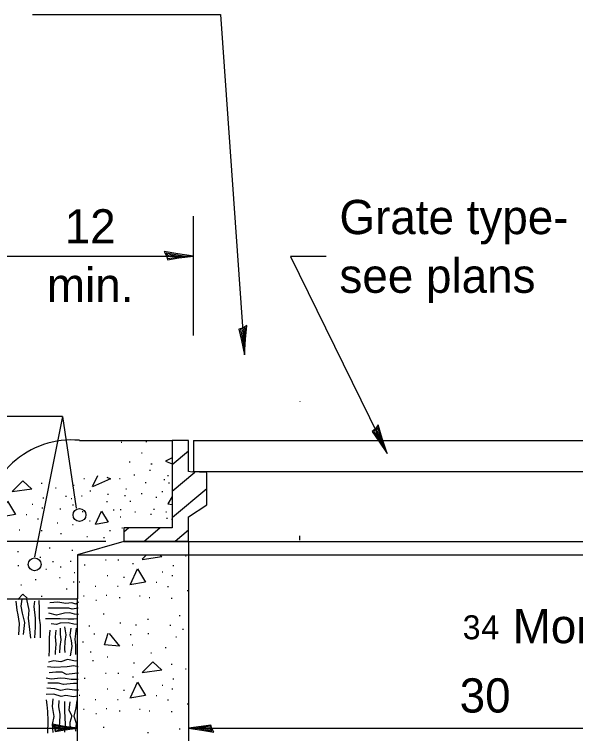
# Model space of a CAD drawing. Extents: x -0.01 to 2.83, y -0.11 to 1.83.
# Drawn here: x 2.1044 to 2.2956, y 1.2355 to 1.4806 of the extents above; entities that cross this region are included whole.
import ezdxf

# ---------------------------------------------------------------- set-up
doc = ezdxf.new("R2010")
doc.units = 0
for name, color, linetype in [('RD_Pr_Roadway_Dimensions', 7, 'Continuous'), ('RD_Pr_Roadway_Notes', 7, 'Continuous'), ('SH_General_Details', 7, 'Continuous')]:
    doc.layers.add(name, color=color, linetype=linetype)

msp = doc.modelspace()

# ---------------------------------------------------------------- linework, layer by layer
at = {"layer": 'RD_Pr_Roadway_Dimensions'}
for p, q in [((2.16539, 1.3712), (2.16539, 1.41189)), ((2.09426, 1.39823), (2.16539, 1.39823)), ((2.13553, 1.30101), (1.98218, 1.30101)), ((2.06859, 1.23732), (2.12593, 1.23732)), ((2.16356, 1.23732), (2.35244, 1.23732))]:
    msp.add_line(p, q, dxfattribs=at)
for points in [[(2.15621, 1.39837), (2.15652, 1.397), (2.1604, 1.39759), (2.16539, 1.39823), (2.16006, 1.39897), (2.15539, 1.39979), (2.15621, 1.39837), (2.15662, 1.39746), (2.16204, 1.39824), (2.15611, 1.39928), (2.15699, 1.39812), (2.15948, 1.39827), (2.15708, 1.39864)], [(2.15621, 1.39837), (2.15652, 1.397), (2.1604, 1.39759), (2.16539, 1.39823), (2.16006, 1.39897), (2.15539, 1.39979), (2.15621, 1.39837), (2.15662, 1.39746), (2.16204, 1.39824), (2.15611, 1.39928), (2.15699, 1.39812), (2.15948, 1.39827), (2.15708, 1.39864)], [(2.11804, 1.23744), (2.11831, 1.23626), (2.12163, 1.23677), (2.12593, 1.23732), (2.12135, 1.23795), (2.11734, 1.23866), (2.11804, 1.23744), (2.11839, 1.23666), (2.12304, 1.23733), (2.11796, 1.23822), (2.11871, 1.23722), (2.12085, 1.23736), (2.11879, 1.23767)], [(2.17161, 1.23721), (2.17135, 1.23838), (2.16802, 1.23787), (2.16372, 1.23732), (2.1683, 1.23669), (2.17231, 1.23599), (2.17161, 1.23721), (2.17126, 1.23798), (2.16661, 1.23732), (2.17169, 1.23642), (2.17094, 1.23742), (2.1688, 1.23729), (2.17086, 1.23697)]]:
    msp.add_lwpolyline(points, dxfattribs=at)
at = {"layer": 'RD_Pr_Roadway_Notes'}
for p, q in [((2.11052, 1.48062), (2.17465, 1.48062)), ((2.17465, 1.48062), (2.18277, 1.36454)), ((2.21063, 1.39813), (2.19841, 1.39813)), ((2.19841, 1.39813), (2.23134, 1.33101)), ((2.12082, 1.34358), (2.05705, 1.34358)), ((2.12082, 1.34358), (2.11123, 1.29579)), ((2.12082, 1.34358), (2.12542, 1.31234))]:
    msp.add_line(p, q, dxfattribs=at)
for points in [[(2.18226, 1.3737), (2.18092, 1.3733), (2.18178, 1.36947), (2.18277, 1.36454), (2.18313, 1.3699), (2.18362, 1.37462), (2.18226, 1.3737), (2.18139, 1.37323), (2.18254, 1.36788), (2.18317, 1.37386), (2.18207, 1.37291), (2.1824, 1.37044), (2.18259, 1.37285)], [(2.18226, 1.3737), (2.18092, 1.3733), (2.18178, 1.36947), (2.18277, 1.36454), (2.18313, 1.3699), (2.18362, 1.37462), (2.18226, 1.3737), (2.18139, 1.37323), (2.18254, 1.36788), (2.18317, 1.37386), (2.18207, 1.37291), (2.1824, 1.37044), (2.18259, 1.37285)], [(2.22742, 1.33932), (2.22632, 1.33844), (2.22856, 1.33521), (2.23134, 1.33101), (2.22965, 1.33612), (2.22833, 1.34068), (2.22742, 1.33932), (2.22679, 1.33855), (2.22987, 1.33403), (2.2282, 1.3398), (2.22754, 1.33851), (2.22877, 1.33634), (2.22804, 1.33865)]]:
    msp.add_lwpolyline(points, dxfattribs=at)
at = {"layer": 'SH_General_Details'}
for p, q in [((2.2016, 1.34865), (2.2016, 1.34859)), ((2.12654, 1.33544), (2.15821, 1.33544)), ((2.14105, 1.33474), (2.14075, 1.33474)), ((2.14953, 1.33498), (2.14923, 1.33498)), ((2.16373, 1.33544), (2.15821, 1.33544)), ((2.15821, 1.33544), (2.15821, 1.30565)), ((2.16373, 1.32483), (2.16373, 1.33544)), ((2.16541, 1.33544), (2.35101, 1.33544)), ((2.16541, 1.33544), (2.16541, 1.32487)), ((2.18291, 1.33547), (2.18291, 1.33547)), ((2.19797, 1.3355), (2.19797, 1.3355)), ((2.21477, 1.33543), (2.21477, 1.33543)), ((2.23173, 1.33542), (2.23173, 1.33542)), ((2.24853, 1.33535), (2.24853, 1.33535)), ((2.26549, 1.33534), (2.26549, 1.33534)), ((2.28236, 1.33534), (2.28236, 1.33534)), ((2.14799, 1.33105), (2.14769, 1.33105)), ((2.14382, 1.32803), (2.14352, 1.32803)), ((2.15139, 1.32729), (2.15094, 1.32729)), ((2.15072, 1.32519), (2.15042, 1.32519)), ((2.16501, 1.32464), (2.16373, 1.32477)), ((2.16993, 1.32445), (2.16501, 1.32471)), ((2.16541, 1.32487), (2.35101, 1.32487)), ((2.16993, 1.31346), (2.16993, 1.32439)), ((2.12803, 1.32245), (2.12833, 1.32245)), ((2.14047, 1.32229), (2.14017, 1.32229)), ((2.14543, 1.32352), (2.14513, 1.32352)), ((2.15537, 1.32206), (2.15567, 1.32206)), ((2.15691, 1.32332), (2.15661, 1.32332)), ((2.11354, 1.3209), (2.11384, 1.3209)), ((2.11838, 1.31922), (2.11868, 1.31922)), ((2.12442, 1.32019), (2.12472, 1.32019)), ((2.14234, 1.31896), (2.14264, 1.31896)), ((2.1493, 1.32094), (2.149, 1.32094)), ((2.15724, 1.32083), (2.15694, 1.32083)), ((2.12725, 1.31651), (2.12755, 1.31651)), ((2.13016, 1.31819), (2.13046, 1.31819)), ((2.13615, 1.31709), (2.13645, 1.31709)), ((2.14227, 1.31651), (2.14197, 1.31651)), ((2.14763, 1.31729), (2.14793, 1.31729)), ((2.15498, 1.31793), (2.15468, 1.31793)), ((2.11412, 1.31587), (2.11442, 1.31587)), ((2.12186, 1.31638), (2.12216, 1.31638)), ((2.12371, 1.31561), (2.12401, 1.31561)), ((2.13583, 1.3146), (2.13613, 1.3146)), ((2.14376, 1.31471), (2.14406, 1.31471)), ((2.1526, 1.31606), (2.1529, 1.31606)), ((2.11044, 1.3137), (2.11074, 1.3137)), ((2.1138, 1.31247), (2.1141, 1.31247)), ((2.11992, 1.31215), (2.12022, 1.31215)), ((2.12422, 1.31344), (2.12452, 1.31344)), ((2.13809, 1.3117), (2.13839, 1.3117)), ((2.14079, 1.31174), (2.14049, 1.31174)), ((2.15208, 1.31187), (2.15178, 1.31187)), ((2.16373, 1.30939), (2.16993, 1.31346)), ((2.10838, 1.31015), (2.10868, 1.31015)), ((2.12751, 1.31118), (2.12781, 1.31118)), ((2.14041, 1.30938), (2.14071, 1.30938)), ((2.14569, 1.31096), (2.14539, 1.31096)), ((2.15079, 1.31028), (2.15109, 1.31028)), ((2.15627, 1.31096), (2.15597, 1.31096)), ((2.16373, 1.30101), (2.16373, 1.30939)), ((2.11231, 1.30873), (2.11261, 1.30873)), ((2.11896, 1.30731), (2.11926, 1.30731)), ((2.12416, 1.30673), (2.12446, 1.30673)), ((2.12996, 1.30802), (2.13026, 1.30802)), ((2.15627, 1.30886), (2.15657, 1.30886)), ((2.10599, 1.30499), (2.10629, 1.30499)), ((2.11354, 1.30473), (2.11384, 1.30473)), ((2.1368, 1.30473), (2.1371, 1.30473)), ((2.14099, 1.30564), (2.14129, 1.30564)), ((2.15821, 1.30565), (2.14165, 1.30565)), ((2.14165, 1.30565), (2.14165, 1.30101)), ((2.12012, 1.30364), (2.12042, 1.30364)), ((2.12906, 1.30267), (2.12936, 1.30267)), ((2.1348, 1.30228), (2.1351, 1.30228)), ((2.2016, 1.30139), (2.2016, 1.30292)), ((2.14165, 1.30101), (2.12593, 1.29637)), ((2.16373, 1.30101), (2.14165, 1.30101)), ((2.14165, 1.30101), (2.16373, 1.30101)), ((2.16373, 1.30101), (2.16539, 1.30101)), ((2.16373, 1.30101), (2.16373, 1.29637)), ((2.16539, 1.30101), (2.35273, 1.30101)), ((2.10548, 1.29758), (2.10578, 1.29758)), ((2.11625, 1.2988), (2.11655, 1.2988)), ((2.12396, 1.29803), (2.12426, 1.29803)), ((2.11309, 1.29558), (2.11339, 1.29558)), ((2.12593, 1.29637), (2.16373, 1.29637)), ((2.12593, 1.29637), (2.12593, 1.28141)), ((2.13539, 1.29471), (2.13569, 1.29471)), ((2.13964, 1.29471), (2.13994, 1.29471)), ((2.16267, 1.29613), (2.16297, 1.29613)), ((2.16373, 1.29637), (2.35273, 1.29637)), ((2.16373, 1.29637), (2.16373, 1.16189)), ((2.10561, 1.29274), (2.10591, 1.29274)), ((2.11741, 1.29416), (2.11771, 1.29416)), ((2.11999, 1.29235), (2.12029, 1.29235)), ((2.12341, 1.29429), (2.12371, 1.29429)), ((2.12823, 1.29297), (2.12853, 1.29297)), ((2.14467, 1.29342), (2.14497, 1.29342)), ((2.15841, 1.29278), (2.15871, 1.29278)), ((2.11509, 1.29158), (2.11539, 1.29158)), ((2.12474, 1.29042), (2.12504, 1.29042)), ((2.15473, 1.29061), (2.15503, 1.29061)), ((2.11148, 1.28797), (2.11178, 1.28797)), ((2.11973, 1.28868), (2.12003, 1.28868)), ((2.12442, 1.28719), (2.12472, 1.28719)), ((2.12642, 1.28719), (2.12672, 1.28719)), ((2.13597, 1.28938), (2.13627, 1.28938)), ((2.14158, 1.28886), (2.14188, 1.28886)), ((2.15267, 1.28706), (2.15297, 1.28706)), ((2.15809, 1.28938), (2.15839, 1.28938)), ((2.10657, 1.28616), (2.10687, 1.28616)), ((2.12205, 1.28487), (2.12235, 1.28487)), ((2.1319, 1.28577), (2.1322, 1.28577)), ((2.13951, 1.28577), (2.13981, 1.28577)), ((2.1566, 1.28564), (2.1569, 1.28564)), ((2.11354, 1.28229), (2.11384, 1.28229)), ((2.12791, 1.28242), (2.12821, 1.28242)), ((2.13565, 1.28267), (2.13595, 1.28267)), ((2.147, 1.28242), (2.1473, 1.28242)), ((2.16325, 1.28422), (2.16355, 1.28422)), ((2.09426, 1.28141), (2.12593, 1.28141)), ((2.12593, 1.1422), (2.12593, 1.28164)), ((2.1321, 1.281), (2.1324, 1.281)), ((2.14009, 1.28184), (2.14039, 1.28184)), ((2.15028, 1.2819), (2.15058, 1.2819)), ((2.15783, 1.28164), (2.15813, 1.28164)), ((2.13468, 1.27629), (2.13498, 1.27629)), ((2.16054, 1.27571), (2.16084, 1.27571)), ((2.14035, 1.27326), (2.14065, 1.27326)), ((2.14571, 1.27261), (2.14601, 1.27261)), ((2.14977, 1.27448), (2.15007, 1.27448)), ((2.15738, 1.27248), (2.15768, 1.27248)), ((2.12978, 1.27223), (2.13008, 1.27223)), ((2.1617, 1.27107), (2.162, 1.27107)), ((2.13152, 1.26952), (2.13182, 1.26952)), ((2.1439, 1.26926), (2.1442, 1.26926)), ((2.1499, 1.26965), (2.1502, 1.26965)), ((2.15938, 1.26849), (2.15968, 1.26849)), ((2.12765, 1.26681), (2.12795, 1.26681)), ((2.14448, 1.26578), (2.14478, 1.26578)), ((2.13023, 1.26333), (2.13053, 1.26333)), ((2.15086, 1.26307), (2.15116, 1.26307)), ((2.15577, 1.26487), (2.15607, 1.26487)), ((2.131, 1.26036), (2.1313, 1.26036)), ((2.13597, 1.26165), (2.13627, 1.26165)), ((2.145, 1.25959), (2.1453, 1.25959)), ((2.15783, 1.2592), (2.15813, 1.2592)), ((2.13539, 1.2561), (2.13569, 1.2561)), ((2.13964, 1.2561), (2.13994, 1.2561)), ((2.16267, 1.25752), (2.16297, 1.25752)), ((2.12823, 1.25436), (2.12853, 1.25436)), ((2.14467, 1.25481), (2.14497, 1.25481)), ((2.15841, 1.25417), (2.15871, 1.25417)), ((2.13597, 1.25077), (2.13627, 1.25077)), ((2.14158, 1.25026), (2.14188, 1.25026)), ((2.15473, 1.252), (2.15503, 1.252)), ((2.15809, 1.25077), (2.15839, 1.25077)), ((2.12642, 1.24858), (2.12672, 1.24858)), ((2.15267, 1.24845), (2.15297, 1.24845)), ((2.1319, 1.24716), (2.1322, 1.24716)), ((2.13951, 1.24716), (2.13981, 1.24716)), ((2.1566, 1.24703), (2.1569, 1.24703)), ((2.16325, 1.24561), (2.16355, 1.24561)), ((2.12791, 1.24381), (2.12821, 1.24381)), ((2.13565, 1.24407), (2.13595, 1.24407)), ((2.14009, 1.24323), (2.14039, 1.24323)), ((2.147, 1.24381), (2.1473, 1.24381)), ((2.15028, 1.24329), (2.15058, 1.24329)), ((2.15783, 1.24303), (2.15813, 1.24303)), ((2.1321, 1.24239), (2.1324, 1.24239)), ((2.13468, 1.23768), (2.13498, 1.23768)), ((2.14977, 1.23588), (2.15007, 1.23588)), ((2.16054, 1.2371), (2.16084, 1.2371))]:
    msp.add_line(p, q, dxfattribs=at)
for points in [[(2.15821, 1.32718), (2.16373, 1.33182)], [(2.15818, 1.32948), (2.15584, 1.32838)], [(2.15584, 1.32838), (2.15818, 1.32738)], [(2.15821, 1.31816), (2.16592, 1.32464)], [(2.10369, 1.31801), (2.1073, 1.32162), (2.1103, 1.31884), (2.10363, 1.31786)], [(2.1372, 1.32229), (2.131, 1.31965)], [(2.13104, 1.31974), (2.13287, 1.32345)], [(2.13593, 1.3229), (2.1372, 1.32229)], [(2.15828, 1.30927), (2.16993, 1.31905)], [(2.09971, 1.30953), (2.10211, 1.31471), (2.10482, 1.3102), (2.09941, 1.3093)], [(2.15821, 1.31628), (2.15669, 1.3138)], [(2.15669, 1.3138), (2.15821, 1.31352)], [(2.13202, 1.3069), (2.13412, 1.31125), (2.13638, 1.30757), (2.13198, 1.30674)], [(2.15821, 1.30851), (2.15797, 1.30851)], [(2.14165, 1.30431), (2.14331, 1.30565)], [(2.14845, 1.30101), (2.15397, 1.30565)], [(2.15919, 1.30107), (2.16373, 1.30489)], [(2.15459, 1.29575), (2.14792, 1.29477)], [(2.14798, 1.29492), (2.14943, 1.29637)], [(2.15392, 1.29637), (2.15459, 1.29575)], [(2.144, 1.28643), (2.1464, 1.29162), (2.14911, 1.28711), (2.1437, 1.28621)], [(2.10554, 1.28125), (2.1073, 1.28301)], [(2.1073, 1.28301), (2.10878, 1.28164)], [(2.10492, 1.28065), (2.10523, 1.27753), (2.10554, 1.27597), (2.10601, 1.27301), (2.10585, 1.26911)], [(2.10694, 1.28127), (2.10663, 1.27893), (2.1071, 1.27659), (2.10788, 1.27332), (2.10741, 1.26926)], [(2.1085, 1.28127), (2.10928, 1.27753), (2.10913, 1.27488), (2.10928, 1.27285), (2.10991, 1.26802)], [(2.11131, 1.28065), (2.111, 1.27878), (2.11147, 1.27488), (2.11147, 1.27176), (2.11131, 1.26817)], [(2.11271, 1.2808), (2.11287, 1.278), (2.11287, 1.27488), (2.11318, 1.27254), (2.11318, 1.26817)], [(2.12627, 1.28027), (2.12533, 1.27964), (2.12393, 1.28011), (2.1219, 1.2798), (2.11925, 1.28027), (2.11644, 1.28011)], [(2.12611, 1.27824), (2.12408, 1.27793), (2.12299, 1.27824), (2.12128, 1.27824), (2.118, 1.27824), (2.11582, 1.27824)], [(2.12627, 1.27606), (2.12486, 1.27621), (2.1233, 1.27668), (2.12143, 1.27653), (2.11878, 1.2759), (2.11613, 1.27653)], [(2.12596, 1.27465), (2.12471, 1.2745), (2.12268, 1.2745), (2.12003, 1.27465), (2.11722, 1.27465), (2.11504, 1.27465)], [(2.12596, 1.27263), (2.12471, 1.27278), (2.12268, 1.27325), (2.12003, 1.27309), (2.11878, 1.27263), (2.11691, 1.27294)], [(2.11644, 1.27075), (2.11629, 1.26826), (2.11629, 1.26686), (2.11629, 1.2642), (2.11613, 1.26187)], [(2.11847, 1.27075), (2.11831, 1.26842), (2.11847, 1.26592), (2.11831, 1.26327), (2.11831, 1.26249)], [(2.12003, 1.27138), (2.12003, 1.26935), (2.12018, 1.26748), (2.11987, 1.26514), (2.11972, 1.26296)], [(2.12143, 1.27185), (2.1219, 1.26919), (2.12159, 1.26686), (2.12143, 1.26436), (2.12159, 1.26311)], [(2.12362, 1.27138), (2.1233, 1.26904), (2.12377, 1.26717), (2.12393, 1.26514), (2.12346, 1.26202)], [(2.12549, 1.27138), (2.12518, 1.26951), (2.12502, 1.26764), (2.12518, 1.26561), (2.12518, 1.26249)], [(2.13664, 1.26961), (2.14017, 1.26533), (2.13506, 1.2657), (2.13634, 1.26968)], [(2.12596, 1.26031), (2.12518, 1.26015), (2.12252, 1.26077), (2.12018, 1.25999), (2.11785, 1.26031), (2.11597, 1.25984)], [(2.12611, 1.25828), (2.12471, 1.25859), (2.12237, 1.25828), (2.118, 1.25797), (2.11566, 1.25828)], [(2.14798, 1.25631), (2.15159, 1.25992), (2.15459, 1.25714), (2.14792, 1.25616)], [(2.12627, 1.2561), (2.12502, 1.25594), (2.12221, 1.25563), (2.12065, 1.25641), (2.11847, 1.25641), (2.11629, 1.25625)], [(2.12611, 1.25391), (2.12377, 1.25391), (2.12174, 1.25422), (2.12018, 1.25438), (2.11691, 1.25407), (2.11519, 1.25438)], [(2.144, 1.24783), (2.1464, 1.25301), (2.14911, 1.2485), (2.1437, 1.2476)], [(2.12627, 1.25032), (2.12486, 1.25032), (2.12237, 1.25064), (2.12018, 1.25017), (2.11816, 1.25079), (2.11551, 1.25095)], [(2.12596, 1.25251), (2.12455, 1.25251), (2.12112, 1.2522), (2.1194, 1.25266), (2.11582, 1.25266)], [(2.12596, 1.2483), (2.12455, 1.24799), (2.1219, 1.24845), (2.12034, 1.24814), (2.11785, 1.24892), (2.11519, 1.24877)], [(2.11519, 1.24705), (2.11551, 1.24533), (2.11566, 1.243), (2.11582, 1.23988), (2.11566, 1.23567)], [(2.11753, 1.24736), (2.11722, 1.24471), (2.11785, 1.24128), (2.11722, 1.23863), (2.11753, 1.23582)], [(2.11956, 1.24674), (2.1194, 1.24456), (2.11987, 1.24206), (2.11972, 1.2391), (2.1194, 1.23645)], [(2.12143, 1.24643), (2.12143, 1.24315), (2.12159, 1.24097), (2.12174, 1.23863), (2.12143, 1.23598)], [(2.1233, 1.24627), (2.12299, 1.24346), (2.12393, 1.24159), (2.1233, 1.23925), (2.12346, 1.23691)], [(2.12564, 1.24674), (2.12533, 1.24424), (2.12471, 1.24144), (2.12549, 1.2391), (2.12518, 1.23629)]]:
    msp.add_lwpolyline(points, dxfattribs=at)
for centre in [(2.12658, 1.31), (2.11129, 1.29316)]:
    msp.add_circle(centre, 0.00219, dxfattribs=at)
msp.add_arc((2.12384, 1.30599), 0.02958, 84.7505, 180.5529, dxfattribs=at)

# ---------------------------------------------------------------- texts
at = {"layer": 'RD_Pr_Roadway_Dimensions'}
for s, p in [('12', (2.12154, 1.40254)), ('min.', (2.11549, 1.38254)), ('30', (2.25609, 1.24266))]:
    msp.add_text(s, height=0.011667, dxfattribs=at).set_placement(p)
at = {"layer": 'RD_Pr_Roadway_Notes'}
for s, height, p in [('Grate type-', 0.0116667, (2.21514, 1.40572)), ('see plans', 0.011667, (2.21514, 1.38572)), (' Mortar', 0.011667, (2.26981, 1.2663)), ('3', 0.00817, (2.25712, 1.26764)), ('4', 0.00817, (2.26346, 1.26764))]:
    msp.add_text(s, height=height, dxfattribs=at).set_placement(p)

doc.saveas('drawing.dxf')
